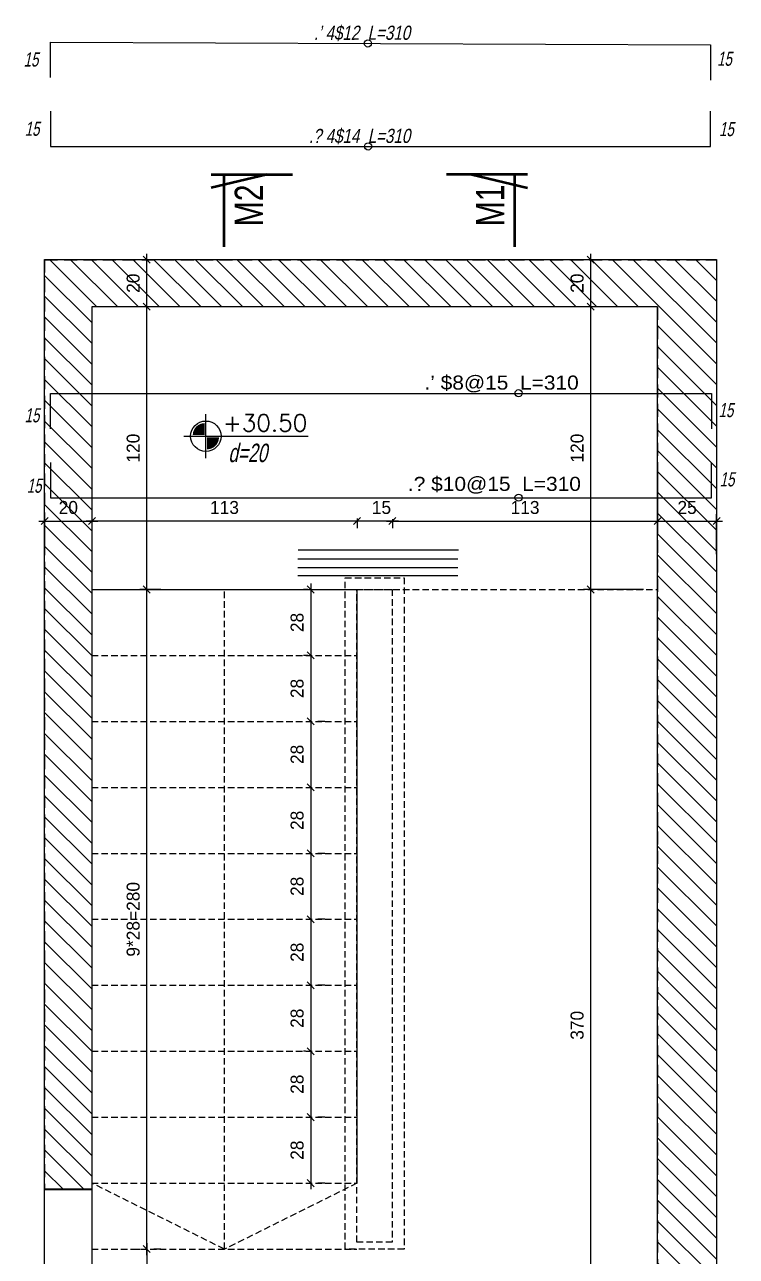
# Model space of a CAD drawing. Header units: inches. Extents: x -5298 to 11252, y 8210 to 22495.
# Drawn here: x 9120 to 9422, y 11760 to 12283 of the extents above; entities that cross this region are included whole.
import ezdxf
from ezdxf.enums import TextEntityAlignment as Align

# ---------------------------------------------------------------- set-up
doc = ezdxf.new("R2010")
doc.units = ezdxf.units.IN
doc.header["$LTSCALE"] = 11
doc.header["$MEASUREMENT"] = 0
doc.linetypes.add('DASHED2', pattern=[0.375, 0.25, -0.125])
doc.linetypes.add('HIDDEN', pattern=[0.375, 0.25, -0.125])
doc.layers.get('Defpoints').update_dxf_attribs({"color": 40})
for name, color, linetype in [('BEAM', 3, 'Continuous'), ('D7', 2, 'Continuous'), ('dim', 3, 'Continuous'), ('dim-50-v', 2, 'Continuous'), ('ENG_beton nifsak', 4, 'Continuous'), ('ENG_beton ole', 3, 'DASHED2'), ('HATCH', 8, 'Continuous'), ('iron-txt', 3, 'Continuous'), ('IRON6', 6, 'Continuous'), ('MABAT', 4, 'Continuous'), ('TEXT3', 3, 'Continuous'), ('V', 1, 'Continuous')]:
    doc.layers.add(name, color=color, linetype=linetype)
doc.layers.add('W', color=1, linetype='Continuous', lineweight=50)
doc.styles.add('AA', font='hebtxt', dxfattribs={"width": 0.8, "oblique": 8})
doc.styles.add('AD', font='oron')
doc.styles.add('HEBREW', font='hebtxt-weld.shx', dxfattribs={"width": 0.8, "oblique": 12})
doc.styles.add('HEBTXT', font='hebtxt-weld.shx')
doc.styles.add('ROMANS', font='romans')
doc.dimstyles.new('25', dxfattribs={"dimtxt": 5.5, "dimasz": 3, "dimexe": 3, "dimexo": 6, "dimgap": 3, "dimtad": 1, "dimdec": 0, "dimrnd": 0.5, "dimdsep": 46, "dimtxsty": 'HEBTXT', "dimblk1": 'OBLIQUE', "dimblk2": 'OBLIQUE', "dimsah": 1, "dimcen": 1, "dimdle": 2.5, "dimclre": 9, "dimclrt": 3, "dimadec": 0, "dimazin": 0, "dimtfac": 1, "dimtdec": 0, "dimtix": 1, "dimtmove": 2, "dimatfit": 3, "dimldrblk": 'OBLIQUE', "dimfxl": 1, "dimtolj": 1, "dimarcsym": 0})

# ---------------------------------------------------------------- blocks, each defined once
blk = doc.blocks.new('cncb')
at = {"layer": 'BEAM', "color": 2, "linetype": 'Continuous', "elevation": 1.523779389e-07}
blk.add_lwpolyline([(9882.944369325356, 11117.46356874337), (9902.996056021744, 11117.46356874337), (9902.996056021744, 11012.46533391141), (9882.944369325356, 11012.46533391141)], close=True, dxfattribs=at)
at = {"layer": 'ENG_beton nifsak', "ltscale": 5, "elevation": 1.523779389e-07}
blk.add_lwpolyline([(9902.996056021744, 11117.46356874337), (9882.944369325356, 11117.46356874337), (9882.944369325356, 11512.08030674391), (10167.94436932536, 11512.08030674391), (10167.94436932536, 10982.08019371592), (9882.944369325356, 10982.08022284699), (9882.944369325356, 11012.46533391141), (9902.996056021744, 11012.46533391141), (9902.944369325356, 11002.08030674368), (10142.94436932536, 11002.08030674368), (10142.94436932536, 11492.08030674368), (9902.944369325356, 11492.08030674368)], close=True, dxfattribs=at)
blk = doc.blocks.new('_OBLIQUE')
at = {"color": 0, "linetype": 'ByBlock'}
blk.add_line((-0.5, -0.5), (0.5, 0.5), dxfattribs=at)
blk = doc.blocks.new('*D939')
at = {"layer": 'Defpoints', "color": 0, "linetype": 'Continuous', "transparency": 16777216}
for p in [(9171.951639688701, 12043.52147663017, -2.9975092e-09), (9171.95163969159, 12043.52147663017), (9171.95163968823, 11763.52443512246, 8.884416058e-07)]:
    blk.add_point(p, dxfattribs=at)
at = {"layer": 'dim-50-v', "color": 0, "linetype": 'Continuous', "lineweight": -2, "transparency": 16777216}
blk.add_line((9171.95163969159, 11761.02443512246), (9171.95163969159, 12046.02147663017), dxfattribs=at)
at = {"layer": 'dim-50-v', "color": 9, "linetype": 'Continuous', "lineweight": -2, "transparency": 16777216}
for p, q in [((9177.951639688701, 12043.52147663017), (9174.95163969159, 12043.52147663017)), ((9177.95163968823, 11763.52443512246), (9174.95163969159, 11763.52443512246))]:
    blk.add_line(p, q, dxfattribs=at)
at = {"layer": 'dim-50-v', "color": 0, "linetype": 'Continuous', "lineweight": -2, "transparency": 16777216, "xscale": 3, "yscale": 3, "zscale": 3}
for p, rotation in [((9171.95163969159, 12043.52147663017), 90), ((9171.95163969159, 11763.52443512246), 270)]:
    blk.add_blockref('_OBLIQUE', p, dxfattribs=dict(at, rotation=rotation))
at = {"layer": 'dim-50-v', "color": 3, "linetype": 'Continuous', "transparency": 16777216, "insert": (9166.20163969159, 11903.52295587631), "char_height": 5.5, "attachment_point": 5, "rotation": 90, "style": 'HEBTXT'}
blk.add_mtext('\\A1;9*28=280', dxfattribs=at)
blk = doc.blocks.new('*D940')
at = {"layer": 'Defpoints', "color": 0, "linetype": 'Continuous', "transparency": 16777216}
for p in [(9171.951639691373, 11763.52443512269, -2.306760285e-07), (9171.951639688248, 11673.52215840696), (9184.87221432944, 11673.52215840696, -5.9950195e-09)]:
    blk.add_point(p, dxfattribs=at)
at = {"layer": 'dim-50-v', "color": 0, "linetype": 'Continuous', "lineweight": -2, "transparency": 16777216}
blk.add_line((9171.951639688248, 11766.02443512269), (9171.951639688248, 11671.02215840696), dxfattribs=at)
at = {"layer": 'dim-50-v', "color": 9, "linetype": 'Continuous', "lineweight": -2, "transparency": 16777216}
for p, q in [((9165.951639691373, 11763.52443512269), (9168.951639688248, 11763.52443512269)), ((9178.87221432944, 11673.52215840696), (9168.951639688248, 11673.52215840696))]:
    blk.add_line(p, q, dxfattribs=at)
at = {"layer": 'dim-50-v', "color": 0, "linetype": 'Continuous', "lineweight": -2, "transparency": 16777216, "xscale": 3, "yscale": 3, "zscale": 3}
for p, rotation in [((9171.951639688248, 11763.52443512269), 90), ((9171.951639688248, 11673.52215840696), 270)]:
    blk.add_blockref('_OBLIQUE', p, dxfattribs=dict(at, rotation=rotation))
at = {"layer": 'dim-50-v', "color": 3, "linetype": 'Continuous', "transparency": 16777216, "insert": (9166.201639688248, 11718.52329676482), "char_height": 5.5, "attachment_point": 5, "rotation": 90, "style": 'HEBTXT'}
blk.add_mtext('\\A1;90', dxfattribs=at)
blk = doc.blocks.new('*D941')
at = {"layer": 'Defpoints', "color": 0, "linetype": 'Continuous', "transparency": 16777216}
for p in [(9388.678947651133, 12099.23868519294, 5.202557306e-07), (9413.674119783871, 12072.55787622654), (9413.674119783871, 12052.55764534981)]:
    blk.add_point(p, dxfattribs=at)
at = {"layer": 'dim-50-v', "color": 9, "linetype": 'Continuous', "lineweight": -2, "transparency": 16777216}
for p, q in [((9388.678947651133, 12093.23868519294), (9388.678947651133, 12069.55787622654)), ((9413.674119783871, 12058.55764534981), (9413.674119783871, 12075.55787622654))]:
    blk.add_line(p, q, dxfattribs=at)
at = {"layer": 'dim-50-v', "color": 0, "linetype": 'Continuous', "lineweight": -2, "transparency": 16777216}
blk.add_line((9386.178947651133, 12072.55787622654), (9416.174119783871, 12072.55787622654), dxfattribs=at)
at = {"layer": 'dim-50-v', "color": 0, "linetype": 'Continuous', "lineweight": -2, "transparency": 16777216, "xscale": 3, "yscale": 3, "zscale": 3, "rotation": 180}
blk.add_blockref('_OBLIQUE', (9388.678947651133, 12072.55787622654), dxfattribs=at)
at = {"layer": 'dim-50-v', "color": 0, "linetype": 'Continuous', "lineweight": -2, "transparency": 16777216, "xscale": 3, "yscale": 3, "zscale": 3}
blk.add_blockref('_OBLIQUE', (9413.674119783871, 12072.55787622654), dxfattribs=at)
at = {"layer": 'dim-50-v', "color": 3, "linetype": 'Continuous', "transparency": 16777216, "insert": (9401.176533717502, 12078.30787622654), "char_height": 5.5, "attachment_point": 5, "style": 'HEBTXT'}
blk.add_mtext('\\A1;25', dxfattribs=at)
blk = doc.blocks.new('*D942')
at = {"layer": 'Defpoints', "color": 0, "linetype": 'Continuous', "transparency": 16777216}
for p in [(9388.678947651133, 12099.23868519294, 5.14260712e-07), (9276.178948054105, 12079.37520914841), (9388.678947651133, 12072.55810347414)]:
    blk.add_point(p, dxfattribs=at)
at = {"layer": 'dim-50-v', "color": 9, "linetype": 'Continuous', "lineweight": -2, "transparency": 16777216}
for p, q in [((9388.678947651133, 12093.23868519294), (9388.678947651133, 12069.55810347414)), ((9276.178948054105, 12073.37520914841), (9276.178948054105, 12069.55810347414))]:
    blk.add_line(p, q, dxfattribs=at)
at = {"layer": 'dim-50-v', "color": 0, "linetype": 'Continuous', "lineweight": -2, "transparency": 16777216}
blk.add_line((9273.678948054105, 12072.55810347414), (9391.178947651133, 12072.55810347414), dxfattribs=at)
at = {"layer": 'dim-50-v', "color": 0, "linetype": 'Continuous', "lineweight": -2, "transparency": 16777216, "xscale": 3, "yscale": 3, "zscale": 3, "rotation": 180}
blk.add_blockref('_OBLIQUE', (9276.178948054105, 12072.55810347414), dxfattribs=at)
at = {"layer": 'dim-50-v', "color": 0, "linetype": 'Continuous', "lineweight": -2, "transparency": 16777216, "xscale": 3, "yscale": 3, "zscale": 3}
blk.add_blockref('_OBLIQUE', (9388.678947651133, 12072.55810347414), dxfattribs=at)
at = {"layer": 'dim-50-v', "color": 3, "linetype": 'Continuous', "transparency": 16777216, "insert": (9332.428947852619, 12078.30810347414), "char_height": 5.5, "attachment_point": 5, "style": 'HEBTXT'}
blk.add_mtext('\\A1;113', dxfattribs=at)
blk = doc.blocks.new('*D943')
at = {"layer": 'Defpoints', "color": 0, "linetype": 'Continuous', "transparency": 16777216}
for p in [(9148.674311870695, 12099.23868519294, 3.52508289e-08), (9148.674311870695, 12072.55787622654), (9128.675037858178, 12052.55778310872)]:
    blk.add_point(p, dxfattribs=at)
at = {"layer": 'dim-50-v', "color": 9, "linetype": 'Continuous', "lineweight": -2, "transparency": 16777216}
for p, q in [((9148.674311870695, 12093.23868519294), (9148.674311870695, 12069.55787622654)), ((9128.675037858178, 12058.55778310872), (9128.675037858178, 12075.55787622654))]:
    blk.add_line(p, q, dxfattribs=at)
at = {"layer": 'dim-50-v', "color": 0, "linetype": 'Continuous', "lineweight": -2, "transparency": 16777216}
blk.add_line((9126.175037858178, 12072.55787622654), (9151.174311870695, 12072.55787622654), dxfattribs=at)
at = {"layer": 'dim-50-v', "color": 0, "linetype": 'Continuous', "lineweight": -2, "transparency": 16777216, "xscale": 3, "yscale": 3, "zscale": 3, "rotation": 180}
blk.add_blockref('_OBLIQUE', (9128.675037858178, 12072.55787622654), dxfattribs=at)
at = {"layer": 'dim-50-v', "color": 0, "linetype": 'Continuous', "lineweight": -2, "transparency": 16777216, "xscale": 3, "yscale": 3, "zscale": 3}
blk.add_blockref('_OBLIQUE', (9148.674311870695, 12072.55787622654), dxfattribs=at)
at = {"layer": 'dim-50-v', "color": 3, "linetype": 'Continuous', "transparency": 16777216, "insert": (9138.674674864436, 12078.30787622654), "char_height": 5.5, "attachment_point": 5, "style": 'HEBTXT'}
blk.add_mtext('\\A1;20', dxfattribs=at)
blk = doc.blocks.new('*D944')
at = {"layer": 'Defpoints', "color": 0, "linetype": 'Continuous', "transparency": 16777216}
for p in [(9261.178947454973, 12079.69350319721), (9276.178948054105, 12079.37520914841), (9261.178947454973, 12072.55810347414)]:
    blk.add_point(p, dxfattribs=at)
at = {"layer": 'dim-50-v', "color": 0, "linetype": 'Continuous', "lineweight": -2, "transparency": 16777216}
blk.add_line((9278.678948054105, 12072.55810347414), (9258.678947454973, 12072.55810347414), dxfattribs=at)
at = {"layer": 'dim-50-v', "color": 9, "linetype": 'Continuous', "lineweight": -2, "transparency": 16777216}
for p, q in [((9261.178947454973, 12073.69350319721), (9261.178947454973, 12069.55810347414)), ((9276.178948054105, 12073.37520914841), (9276.178948054105, 12069.55810347414))]:
    blk.add_line(p, q, dxfattribs=at)
at = {"layer": 'dim-50-v', "color": 0, "linetype": 'Continuous', "lineweight": -2, "transparency": 16777216, "xscale": 3, "yscale": 3, "zscale": 3, "rotation": 180}
blk.add_blockref('_OBLIQUE', (9261.178947454973, 12072.55810347414), dxfattribs=at)
at = {"layer": 'dim-50-v', "color": 0, "linetype": 'Continuous', "lineweight": -2, "transparency": 16777216, "xscale": 3, "yscale": 3, "zscale": 3}
blk.add_blockref('_OBLIQUE', (9276.178948054105, 12072.55810347414), dxfattribs=at)
at = {"layer": 'dim-50-v', "color": 3, "linetype": 'Continuous', "transparency": 16777216, "insert": (9271.50753129441, 12078.30810347414), "char_height": 5.5, "attachment_point": 5, "style": 'HEBTXT'}
blk.add_mtext('\\A1;15', dxfattribs=at)
blk = doc.blocks.new('*D945')
at = {"layer": 'Defpoints', "color": 0, "linetype": 'Continuous', "transparency": 16777216}
for p in [(9148.674311870695, 12099.23868519294, 2.92558103e-08), (9261.178947454973, 12079.69350319721), (9148.674311870695, 12072.55810347414)]:
    blk.add_point(p, dxfattribs=at)
at = {"layer": 'dim-50-v', "color": 9, "linetype": 'Continuous', "lineweight": -2, "transparency": 16777216}
for p, q in [((9148.674311870695, 12093.23868519294), (9148.674311870695, 12069.55810347414)), ((9261.178947454973, 12073.69350319721), (9261.178947454973, 12069.55810347414))]:
    blk.add_line(p, q, dxfattribs=at)
at = {"layer": 'dim-50-v', "color": 0, "linetype": 'Continuous', "lineweight": -2, "transparency": 16777216}
blk.add_line((9263.678947454973, 12072.55810347414), (9146.174311870695, 12072.55810347414), dxfattribs=at)
at = {"layer": 'dim-50-v', "color": 0, "linetype": 'Continuous', "lineweight": -2, "transparency": 16777216, "xscale": 3, "yscale": 3, "zscale": 3, "rotation": 180}
blk.add_blockref('_OBLIQUE', (9148.674311870695, 12072.55810347414), dxfattribs=at)
at = {"layer": 'dim-50-v', "color": 0, "linetype": 'Continuous', "lineweight": -2, "transparency": 16777216, "xscale": 3, "yscale": 3, "zscale": 3}
blk.add_blockref('_OBLIQUE', (9261.178947454973, 12072.55810347414), dxfattribs=at)
at = {"layer": 'dim-50-v', "color": 3, "linetype": 'Continuous', "transparency": 16777216, "insert": (9204.926629662834, 12078.30810347414), "char_height": 5.5, "attachment_point": 5, "style": 'HEBTXT'}
blk.add_mtext('\\A1;113', dxfattribs=at)
blk = doc.blocks.new('*D946')
at = {"layer": 'Defpoints', "color": 0, "linetype": 'Continuous', "transparency": 16777216}
for p in [(9360.286032039143, 12163.52430870925), (9387.11559013576, 12163.52430870925, -4.670521077e-07), (9388.62267900976, 12043.52246546157, 1.1251126536e-06)]:
    blk.add_point(p, dxfattribs=at)
at = {"layer": 'dim-50-v', "color": 9, "linetype": 'Continuous', "lineweight": -2, "transparency": 16777216}
for p, q in [((9381.11559013576, 12163.52430870925), (9357.286032039143, 12163.52430870925)), ((9382.62267900976, 12043.52246546157), (9357.286032039143, 12043.52246546157))]:
    blk.add_line(p, q, dxfattribs=at)
at = {"layer": 'dim-50-v', "color": 0, "linetype": 'Continuous', "lineweight": -2, "transparency": 16777216}
blk.add_line((9360.286032039143, 12041.02246546157), (9360.286032039143, 12166.02430870925), dxfattribs=at)
at = {"layer": 'dim-50-v', "color": 0, "linetype": 'Continuous', "lineweight": -2, "transparency": 16777216, "xscale": 3, "yscale": 3, "zscale": 3}
for p, rotation in [((9360.286032039143, 12163.52430870925), 90), ((9360.286032039143, 12043.52246546157), 270)]:
    blk.add_blockref('_OBLIQUE', p, dxfattribs=dict(at, rotation=rotation))
at = {"layer": 'dim-50-v', "color": 3, "linetype": 'Continuous', "transparency": 16777216, "insert": (9354.536032039143, 12103.52338708541), "char_height": 5.5, "attachment_point": 5, "rotation": 90, "style": 'HEBTXT'}
blk.add_mtext('\\A1;120', dxfattribs=at)
blk = doc.blocks.new('*D947')
at = {"layer": 'Defpoints', "color": 0, "linetype": 'Continuous', "transparency": 16777216}
for p in [(9171.951639688914, 12163.52216073119), (9198.781197785294, 12163.52216073119, -4.670521077e-07), (9182.772409134526, 12043.52147662994, 1.1251126538e-06)]:
    blk.add_point(p, dxfattribs=at)
at = {"layer": 'dim-50-v', "color": 9, "linetype": 'Continuous', "lineweight": -2, "transparency": 16777216}
for p, q in [((9192.781197785294, 12163.52216073119), (9168.951639688914, 12163.52216073119)), ((9176.772409134526, 12043.52147662994), (9168.951639688914, 12043.52147662994))]:
    blk.add_line(p, q, dxfattribs=at)
at = {"layer": 'dim-50-v', "color": 0, "linetype": 'Continuous', "lineweight": -2, "transparency": 16777216}
blk.add_line((9171.951639688914, 12041.02147662994), (9171.951639688914, 12166.02216073119), dxfattribs=at)
at = {"layer": 'dim-50-v', "color": 0, "linetype": 'Continuous', "lineweight": -2, "transparency": 16777216, "xscale": 3, "yscale": 3, "zscale": 3}
for p, rotation in [((9171.951639688914, 12163.52216073119), 90), ((9171.951639688914, 12043.52147662994), 270)]:
    blk.add_blockref('_OBLIQUE', p, dxfattribs=dict(at, rotation=rotation))
at = {"layer": 'dim-50-v', "color": 3, "linetype": 'Continuous', "transparency": 16777216, "insert": (9166.201639688914, 12103.52181868056), "char_height": 5.5, "attachment_point": 5, "rotation": 90, "style": 'HEBTXT'}
blk.add_mtext('\\A1;120', dxfattribs=at)
blk = doc.blocks.new('*D934')
at = {"layer": 'Defpoints', "color": 0, "linetype": 'Continuous', "transparency": 16777216}
for p in [(9171.951639688921, 12183.52216073137), (9192.388331447688, 12183.52216073137, -2.9975097e-09), (9198.781197785294, 12163.52216073119, -2.33378569e-07)]:
    blk.add_point(p, dxfattribs=at)
at = {"layer": 'dim-50-v', "color": 9, "linetype": 'Continuous', "lineweight": -2, "transparency": 16777216}
for p, q in [((9186.388331447688, 12183.52216073137), (9168.951639688921, 12183.52216073137)), ((9192.781197785294, 12163.52216073119), (9168.951639688921, 12163.52216073119))]:
    blk.add_line(p, q, dxfattribs=at)
at = {"layer": 'dim-50-v', "color": 0, "linetype": 'Continuous', "lineweight": -2, "transparency": 16777216}
blk.add_line((9171.951639688921, 12161.02216073119), (9171.951639688921, 12186.02216073137), dxfattribs=at)
at = {"layer": 'dim-50-v', "color": 0, "linetype": 'Continuous', "lineweight": -2, "transparency": 16777216, "xscale": 3, "yscale": 3, "zscale": 3}
for p, rotation in [((9171.951639688921, 12183.52216073137), 90), ((9171.951639688921, 12163.52216073119), 270)]:
    blk.add_blockref('_OBLIQUE', p, dxfattribs=dict(at, rotation=rotation))
at = {"layer": 'dim-50-v', "color": 3, "linetype": 'Continuous', "transparency": 16777216, "insert": (9166.201639688921, 12173.52216073128), "char_height": 5.5, "attachment_point": 5, "rotation": 90, "style": 'HEBTXT'}
blk.add_mtext('\\A1;20', dxfattribs=at)
blk = doc.blocks.new('*D948')
at = {"layer": 'Defpoints', "color": 0, "linetype": 'Continuous', "transparency": 16777216}
for p in [(9246.237334296895, 12043.52375993268, 1.1251126543e-06), (9241.494516593511, 12015.52375992591), (9246.2370797999, 12015.52375992591, 1.1251126545e-06)]:
    blk.add_point(p, dxfattribs=at)
at = {"layer": 'dim-50-v', "color": 9, "linetype": 'Continuous', "lineweight": -2, "transparency": 16777216}
for p, q in [((9240.237334296895, 12043.52375993268), (9238.494516593511, 12043.52375993268)), ((9240.2370797999, 12015.52375992591), (9238.494516593511, 12015.52375992591))]:
    blk.add_line(p, q, dxfattribs=at)
at = {"layer": 'dim-50-v', "color": 0, "linetype": 'Continuous', "lineweight": -2, "transparency": 16777216}
blk.add_line((9241.494516593511, 12046.02375993268), (9241.494516593511, 12013.02375992591), dxfattribs=at)
at = {"layer": 'dim-50-v', "color": 0, "linetype": 'Continuous', "lineweight": -2, "transparency": 16777216, "xscale": 3, "yscale": 3, "zscale": 3}
for p, rotation in [((9241.494516593511, 12043.52375993268), 90), ((9241.494516593511, 12015.52375992591), 270)]:
    blk.add_blockref('_OBLIQUE', p, dxfattribs=dict(at, rotation=rotation))
at = {"layer": 'dim-50-v', "color": 3, "linetype": 'Continuous', "transparency": 16777216, "insert": (9235.744516593511, 12029.52375992929), "char_height": 5.5, "attachment_point": 5, "rotation": 90, "style": 'HEBTXT'}
blk.add_mtext('\\A1;28', dxfattribs=at)
blk = doc.blocks.new('*D949')
at = {"layer": 'Defpoints', "color": 0, "linetype": 'Continuous', "transparency": 16777216}
for p in [(9246.2370797999, 12015.52375992591, 1.1251126545e-06), (9241.494405574133, 11987.52380308987, 1.1251126544e-06), (9241.494516593517, 11987.52380308987)]:
    blk.add_point(p, dxfattribs=at)
at = {"layer": 'dim-50-v', "color": 9, "linetype": 'Continuous', "lineweight": -2, "transparency": 16777216}
for p, q in [((9240.2370797999, 12015.52375992591), (9238.494516593517, 12015.52375992591)), ((9247.494405574133, 11987.52380308987), (9244.494516593517, 11987.52380308987))]:
    blk.add_line(p, q, dxfattribs=at)
at = {"layer": 'dim-50-v', "color": 0, "linetype": 'Continuous', "lineweight": -2, "transparency": 16777216}
blk.add_line((9241.494516593517, 12018.02375992591), (9241.494516593517, 11985.02380308987), dxfattribs=at)
at = {"layer": 'dim-50-v', "color": 0, "linetype": 'Continuous', "lineweight": -2, "transparency": 16777216, "xscale": 3, "yscale": 3, "zscale": 3}
for p, rotation in [((9241.494516593517, 12015.52375992591), 90), ((9241.494516593517, 11987.52380308987), 270)]:
    blk.add_blockref('_OBLIQUE', p, dxfattribs=dict(at, rotation=rotation))
at = {"layer": 'dim-50-v', "color": 3, "linetype": 'Continuous', "transparency": 16777216, "insert": (9235.744516593517, 12001.52378150788), "char_height": 5.5, "attachment_point": 5, "rotation": 90, "style": 'HEBTXT'}
blk.add_mtext('\\A1;28', dxfattribs=at)
blk = doc.blocks.new('*D950')
at = {"layer": 'Defpoints', "color": 0, "linetype": 'Continuous', "transparency": 16777216}
for p in [(9241.494405574133, 11987.52380308986, 1.1251126544e-06), (9237.648389608297, 11959.52383795347, 1.125112654e-06), (9241.494516593606, 11959.52383795347)]:
    blk.add_point(p, dxfattribs=at)
at = {"layer": 'dim-50-v', "color": 0, "linetype": 'Continuous', "lineweight": -2, "transparency": 16777216}
blk.add_line((9241.494516593606, 11990.02380308986), (9241.494516593606, 11957.02383795347), dxfattribs=at)
at = {"layer": 'dim-50-v', "color": 9, "linetype": 'Continuous', "lineweight": -2, "transparency": 16777216}
for p, q in [((9247.494405574133, 11987.52380308986), (9244.494516593606, 11987.52380308986)), ((9243.648389608297, 11959.52383795347), (9244.494516593606, 11959.52383795347))]:
    blk.add_line(p, q, dxfattribs=at)
at = {"layer": 'dim-50-v', "color": 0, "linetype": 'Continuous', "lineweight": -2, "transparency": 16777216, "xscale": 3, "yscale": 3, "zscale": 3}
for p, rotation in [((9241.494516593606, 11987.52380308986), 90), ((9241.494516593606, 11959.52383795347), 270)]:
    blk.add_blockref('_OBLIQUE', p, dxfattribs=dict(at, rotation=rotation))
at = {"layer": 'dim-50-v', "color": 3, "linetype": 'Continuous', "transparency": 16777216, "insert": (9235.744516593606, 11973.52382052166), "char_height": 5.5, "attachment_point": 5, "rotation": 90, "style": 'HEBTXT'}
blk.add_mtext('\\A1;28', dxfattribs=at)
blk = doc.blocks.new('*D951')
at = {"layer": 'Defpoints', "color": 0, "linetype": 'Continuous', "transparency": 16777216}
for p in [(9237.648389608297, 11959.52383795347, 1.125112654e-06), (9241.493896661119, 11931.52380305806, 1.1251126541e-06), (9241.494516593533, 11931.52380305806)]:
    blk.add_point(p, dxfattribs=at)
at = {"layer": 'dim-50-v', "color": 0, "linetype": 'Continuous', "lineweight": -2, "transparency": 16777216}
blk.add_line((9241.494516593533, 11962.02383795347), (9241.494516593533, 11929.02380305806), dxfattribs=at)
at = {"layer": 'dim-50-v', "color": 9, "linetype": 'Continuous', "lineweight": -2, "transparency": 16777216}
for p, q in [((9243.648389608297, 11959.52383795347), (9244.494516593533, 11959.52383795347)), ((9247.493896661119, 11931.52380305806), (9244.494516593533, 11931.52380305806))]:
    blk.add_line(p, q, dxfattribs=at)
at = {"layer": 'dim-50-v', "color": 0, "linetype": 'Continuous', "lineweight": -2, "transparency": 16777216, "xscale": 3, "yscale": 3, "zscale": 3}
for p, rotation in [((9241.494516593533, 11959.52383795347), 90), ((9241.494516593533, 11931.52380305806), 270)]:
    blk.add_blockref('_OBLIQUE', p, dxfattribs=dict(at, rotation=rotation))
at = {"layer": 'dim-50-v', "color": 3, "linetype": 'Continuous', "transparency": 16777216, "insert": (9235.744516593533, 11945.52382050576), "char_height": 5.5, "attachment_point": 5, "rotation": 90, "style": 'HEBTXT'}
blk.add_mtext('\\A1;28', dxfattribs=at)
blk = doc.blocks.new('*D952')
at = {"layer": 'Defpoints', "color": 0, "linetype": 'Continuous', "transparency": 16777216}
for p in [(9241.493896661119, 11931.52380305806, 1.1251126541e-06), (9241.494516593451, 11903.52380306831), (9241.49451659362, 11903.52380306831)]:
    blk.add_point(p, dxfattribs=at)
at = {"layer": 'dim-50-v', "color": 0, "linetype": 'Continuous', "lineweight": -2, "transparency": 16777216}
blk.add_line((9241.49451659362, 11934.02380305806), (9241.49451659362, 11901.02380306831), dxfattribs=at)
at = {"layer": 'dim-50-v', "color": 9, "linetype": 'Continuous', "lineweight": -2, "transparency": 16777216}
for p, q in [((9247.493896661119, 11931.52380305806), (9244.49451659362, 11931.52380305806)), ((9247.494516593451, 11903.52380306831), (9244.49451659362, 11903.52380306831))]:
    blk.add_line(p, q, dxfattribs=at)
at = {"layer": 'dim-50-v', "color": 0, "linetype": 'Continuous', "lineweight": -2, "transparency": 16777216, "xscale": 3, "yscale": 3, "zscale": 3}
for p, rotation in [((9241.49451659362, 11931.52380305806), 90), ((9241.49451659362, 11903.52380306831), 270)]:
    blk.add_blockref('_OBLIQUE', p, dxfattribs=dict(at, rotation=rotation))
at = {"layer": 'dim-50-v', "color": 3, "linetype": 'Continuous', "transparency": 16777216, "insert": (9235.74451659362, 11917.52380306318), "char_height": 5.5, "attachment_point": 5, "rotation": 90, "style": 'HEBTXT'}
blk.add_mtext('\\A1;28', dxfattribs=at)
blk = doc.blocks.new('*D953')
at = {"layer": 'Defpoints', "color": 0, "linetype": 'Continuous', "transparency": 16777216}
for p in [(9241.494516593451, 11903.52380306831), (9241.49338755661, 11875.52380304196, 1.1251126545e-06), (9241.494516593548, 11875.52380304196)]:
    blk.add_point(p, dxfattribs=at)
at = {"layer": 'dim-50-v', "color": 0, "linetype": 'Continuous', "lineweight": -2, "transparency": 16777216}
blk.add_line((9241.494516593548, 11906.02380306831), (9241.494516593548, 11873.02380304196), dxfattribs=at)
at = {"layer": 'dim-50-v', "color": 9, "linetype": 'Continuous', "lineweight": -2, "transparency": 16777216}
for p, q in [((9247.494516593451, 11903.52380306831), (9244.494516593548, 11903.52380306831)), ((9247.49338755661, 11875.52380304196), (9244.494516593548, 11875.52380304196))]:
    blk.add_line(p, q, dxfattribs=at)
at = {"layer": 'dim-50-v', "color": 0, "linetype": 'Continuous', "lineweight": -2, "transparency": 16777216, "xscale": 3, "yscale": 3, "zscale": 3}
for p, rotation in [((9241.494516593548, 11903.52380306831), 90), ((9241.494516593548, 11875.52380304196), 270)]:
    blk.add_blockref('_OBLIQUE', p, dxfattribs=dict(at, rotation=rotation))
at = {"layer": 'dim-50-v', "color": 3, "linetype": 'Continuous', "transparency": 16777216, "insert": (9235.744516593548, 11889.52380305513), "char_height": 5.5, "attachment_point": 5, "rotation": 90, "style": 'HEBTXT'}
blk.add_mtext('\\A1;28', dxfattribs=at)
blk = doc.blocks.new('*D954')
at = {"layer": 'Defpoints', "color": 0, "linetype": 'Continuous', "transparency": 16777216}
for p in [(9241.49338755661, 11875.52380304196, 1.1251126545e-06), (9241.494516593628, 11847.52376813154), (9245.340643578606, 11847.52376813154, 1.1251126541e-06)]:
    blk.add_point(p, dxfattribs=at)
at = {"layer": 'dim-50-v', "color": 0, "linetype": 'Continuous', "lineweight": -2, "transparency": 16777216}
blk.add_line((9241.494516593628, 11878.02380304196), (9241.494516593628, 11845.02376813154), dxfattribs=at)
at = {"layer": 'dim-50-v', "color": 9, "linetype": 'Continuous', "lineweight": -2, "transparency": 16777216}
for p, q in [((9247.49338755661, 11875.52380304196), (9244.494516593628, 11875.52380304196)), ((9239.340643578606, 11847.52376813154), (9238.494516593628, 11847.52376813154))]:
    blk.add_line(p, q, dxfattribs=at)
at = {"layer": 'dim-50-v', "color": 0, "linetype": 'Continuous', "lineweight": -2, "transparency": 16777216, "xscale": 3, "yscale": 3, "zscale": 3}
for p, rotation in [((9241.494516593628, 11875.52380304196), 90), ((9241.494516593628, 11847.52376813154), 270)]:
    blk.add_blockref('_OBLIQUE', p, dxfattribs=dict(at, rotation=rotation))
at = {"layer": 'dim-50-v', "color": 3, "linetype": 'Continuous', "transparency": 16777216, "insert": (9235.744516593628, 11861.52378558674), "char_height": 5.5, "attachment_point": 5, "rotation": 90, "style": 'HEBTXT'}
blk.add_mtext('\\A1;28', dxfattribs=at)
blk = doc.blocks.new('*D955')
at = {"layer": 'Defpoints', "color": 0, "linetype": 'Continuous', "transparency": 16777216}
for p in [(9245.340643578606, 11847.52376813154, 1.1251126541e-06), (9241.49287858729, 11819.52380306041, 1.1251126543e-06), (9241.494516593562, 11819.52380306041)]:
    blk.add_point(p, dxfattribs=at)
at = {"layer": 'dim-50-v', "color": 0, "linetype": 'Continuous', "lineweight": -2, "transparency": 16777216}
blk.add_line((9241.494516593562, 11850.02376813154), (9241.494516593562, 11817.02380306041), dxfattribs=at)
at = {"layer": 'dim-50-v', "color": 9, "linetype": 'Continuous', "lineweight": -2, "transparency": 16777216}
for p, q in [((9239.340643578606, 11847.52376813154), (9238.494516593562, 11847.52376813154)), ((9247.49287858729, 11819.52380306041), (9244.494516593562, 11819.52380306041))]:
    blk.add_line(p, q, dxfattribs=at)
at = {"layer": 'dim-50-v', "color": 0, "linetype": 'Continuous', "lineweight": -2, "transparency": 16777216, "xscale": 3, "yscale": 3, "zscale": 3}
for p, rotation in [((9241.494516593562, 11847.52376813154), 90), ((9241.494516593562, 11819.52380306041), 270)]:
    blk.add_blockref('_OBLIQUE', p, dxfattribs=dict(at, rotation=rotation))
at = {"layer": 'dim-50-v', "color": 3, "linetype": 'Continuous', "transparency": 16777216, "insert": (9235.744516593562, 11833.52378559597), "char_height": 5.5, "attachment_point": 5, "rotation": 90, "style": 'HEBTXT'}
blk.add_mtext('\\A1;28', dxfattribs=at)
blk = doc.blocks.new('*D956')
at = {"layer": 'Defpoints', "color": 0, "linetype": 'Continuous', "transparency": 16777216}
for p in [(9241.49287858729, 11819.52380306041, 1.1251126543e-06), (9241.492624117876, 11791.52380305036, 1.1251126544e-06), (9241.494516593571, 11791.52380305036)]:
    blk.add_point(p, dxfattribs=at)
at = {"layer": 'dim-50-v', "color": 0, "linetype": 'Continuous', "lineweight": -2, "transparency": 16777216}
blk.add_line((9241.494516593571, 11822.02380306041), (9241.494516593571, 11789.02380305036), dxfattribs=at)
at = {"layer": 'dim-50-v', "color": 9, "linetype": 'Continuous', "lineweight": -2, "transparency": 16777216}
for p, q in [((9247.49287858729, 11819.52380306041), (9244.494516593571, 11819.52380306041)), ((9247.492624117876, 11791.52380305036), (9244.494516593571, 11791.52380305036))]:
    blk.add_line(p, q, dxfattribs=at)
at = {"layer": 'dim-50-v', "color": 0, "linetype": 'Continuous', "lineweight": -2, "transparency": 16777216, "xscale": 3, "yscale": 3, "zscale": 3}
for p, rotation in [((9241.494516593571, 11819.52380306041), 90), ((9241.494516593571, 11791.52380305036), 270)]:
    blk.add_blockref('_OBLIQUE', p, dxfattribs=dict(at, rotation=rotation))
at = {"layer": 'dim-50-v', "color": 3, "linetype": 'Continuous', "transparency": 16777216, "insert": (9235.744516593571, 11805.52380305538), "char_height": 5.5, "attachment_point": 5, "rotation": 90, "style": 'HEBTXT'}
blk.add_mtext('\\A1;28', dxfattribs=at)
blk = doc.blocks.new('*D933')
at = {"layer": 'Defpoints', "color": 0, "linetype": 'Continuous', "transparency": 16777216}
for p in [(9360.28603203915, 12183.52216073124), (9362.754732478108, 12183.52216073124, 1.493804292e-07), (9387.11559013576, 12163.52430870925, -3.146741684e-07)]:
    blk.add_point(p, dxfattribs=at)
at = {"layer": 'dim-50-v', "color": 9, "linetype": 'Continuous', "lineweight": -2, "transparency": 16777216}
for p, q in [((9356.754732478108, 12183.52216073124), (9357.28603203915, 12183.52216073124)), ((9381.11559013576, 12163.52430870925), (9357.28603203915, 12163.52430870925))]:
    blk.add_line(p, q, dxfattribs=at)
at = {"layer": 'dim-50-v', "color": 0, "linetype": 'Continuous', "lineweight": -2, "transparency": 16777216}
blk.add_line((9360.28603203915, 12161.02430870925), (9360.28603203915, 12186.02216073124), dxfattribs=at)
at = {"layer": 'dim-50-v', "color": 0, "linetype": 'Continuous', "lineweight": -2, "transparency": 16777216, "xscale": 3, "yscale": 3, "zscale": 3}
for p, rotation in [((9360.28603203915, 12183.52216073124), 90), ((9360.28603203915, 12163.52430870925), 270)]:
    blk.add_blockref('_OBLIQUE', p, dxfattribs=dict(at, rotation=rotation))
at = {"layer": 'dim-50-v', "color": 3, "linetype": 'Continuous', "transparency": 16777216, "insert": (9354.53603203915, 12173.52323472024), "char_height": 5.5, "attachment_point": 5, "rotation": 90, "style": 'HEBTXT'}
blk.add_mtext('\\A1;20', dxfattribs=at)
blk = doc.blocks.new('PL')
at = {"linetype": 'ByBlock'}
for p, q in [((0, -0.2583412103028024), (3.638e-12, 0.2583411939676523)), ((-0.2583411878949846, 2.84e-14), (1.204363830480361, 2.84e-14))]:
    blk.add_line(p, q, dxfattribs=at)
at = {"color": 4, "const_width": 0.1404}
for points in [[(-0.0140487636211043, 0.0839837462550701, 0.414213562373095), (-0.0839837462558359, 0.0140487636233399, 1.000000000020288)], [(0.0140487636225595, -0.0839837462551156, 0.414213562373095), (0.083983746257291, -0.0140487636233854, 1.000000000020288)]]:
    blk.add_lwpolyline(points, format="xyb", dxfattribs=at)
at = {"linetype": 'ByBlock'}
blk.add_circle((1.819e-12, 2.84e-14), 0.1793204795024937, dxfattribs=at)
at = {"style": 'ROMANS'}
blk.add_attdef('LEVEL', text='', height=0.2, dxfattribs=at).set_placement((0.6976126219688012, 0.1566757278737896), align=Align.MIDDLE)
blk = doc.blocks.new('*D957')
at = {"layer": 'Defpoints', "color": 0, "linetype": 'Continuous', "transparency": 16777216}
for p in [(9360.28603203895, 12043.52246546157), (9369.954355524445, 12043.52246546157), (9373.20660668037, 11673.52430638502, -2.9975093e-09)]:
    blk.add_point(p, dxfattribs=at)
at = {"layer": 'dim-50-v', "color": 9, "linetype": 'Continuous', "lineweight": -2, "transparency": 16777216}
for p, q in [((9363.954355524445, 12043.52246546157), (9357.28603203895, 12043.52246546157)), ((9367.20660668037, 11673.52430638502), (9357.28603203895, 11673.52430638502))]:
    blk.add_line(p, q, dxfattribs=at)
at = {"layer": 'dim-50-v', "color": 0, "linetype": 'Continuous', "lineweight": -2, "transparency": 16777216}
blk.add_line((9360.28603203895, 11671.02430638502), (9360.28603203895, 12046.02246546157), dxfattribs=at)
at = {"layer": 'dim-50-v', "color": 0, "linetype": 'Continuous', "lineweight": -2, "transparency": 16777216, "xscale": 3, "yscale": 3, "zscale": 3}
for p, rotation in [((9360.28603203895, 12043.52246546157), 90), ((9360.28603203895, 11673.52430638502), 270)]:
    blk.add_blockref('_OBLIQUE', p, dxfattribs=dict(at, rotation=rotation))
at = {"layer": 'dim-50-v', "color": 3, "linetype": 'Continuous', "transparency": 16777216, "insert": (9354.53603203895, 11858.52338592329), "char_height": 5.5, "attachment_point": 5, "rotation": 90, "style": 'HEBTXT'}
blk.add_mtext('\\A1;370', dxfattribs=at)

msp = doc.modelspace()

# ---------------------------------------------------------------- hatches: boundary and pattern name
at = {"layer": 'HATCH', "linetype": 'Continuous', "transparency": 33554687}
h = msp.add_hatch(dxfattribs=at)
h.set_pattern_fill('ANSI31', color=256, scale=50, angle=270)
h.set_pattern_definition([(315, (1572.781967578907, 720.3722579602218), (4.419417382415923, 4.419417382415921), [])])
h.paths.add_polyline_path([(9388.622625231466, 12163.52216073119), (9388.622625231466, 12015.52300358352), (9388.623706183706, 12015.52246550952), (9388.622625231466, 12015.52246551935), (9388.622625231466, 11673.52216073119), (9148.622625231466, 11673.52216073119), (9148.622625231466, 11683.52216073119), (9128.622625231437, 11683.52216073119), (9128.622625231466, 11653.52207683451), (9413.622625231466, 11653.52204770344), (9413.622625231466, 12183.52216073119), (9128.622625231466, 12183.52216073142), (9128.622625231466, 12063.52216073119), (9128.622625231466, 11788.82216073124), (9148.622625231466, 11788.82216073124), (9148.622625231466, 11931.52352909158), (9148.620379262195, 11931.52464708517), (9148.622625231466, 11931.52464706476), (9148.622625231466, 12063.52216073119), (9148.622625231466, 12163.52216073119)])
h.paths.add_polyline_path([(9395.346738832508, 11695.14727811416), (9407.00150073727, 11695.14727811416), (9407.00150073727, 11703.39727811416), (9395.346738832508, 11703.39727811416)], flags=24)
h.paths.add_polyline_path([(9395.34915276512, 12074.18287622654), (9407.003914669882, 12074.18287622654), (9407.003914669882, 12082.43287622654), (9395.34915276512, 12082.43287622654)], flags=24)
h.paths.add_polyline_path([(9132.847293912055, 12074.18287622654), (9144.502055816816, 12074.18287622654), (9144.502055816816, 12082.43287622654), (9132.847293912055, 12082.43287622654)], flags=24)
h.paths.add_polyline_path([(9170.32663968886, 12167.6947797789), (9170.32663968886, 12179.34954168366), (9162.07663968886, 12179.34954168366), (9162.07663968886, 12167.6947797789)], flags=24)
h.paths.add_polyline_path([(9170.32663968819, 11657.69473428494), (9170.32663968819, 11669.3494961897), (9162.07663968819, 11669.3494961897), (9162.07663968819, 11657.69473428494)], flags=24)

# ---------------------------------------------------------------- linework, layer by layer
at = {"layer": 'BEAM', "color": 2, "linetype": 'Continuous', "elevation": 0.0002549262377169}
msp.add_lwpolyline([(9128.622625231583, 11788.82216073124), (9148.622625231583, 11788.82216073124), (9148.622625231583, 11683.52216073119), (9128.622625231583, 11683.52216073119)], close=True, dxfattribs=at)
at = {"layer": 'dim'}
for points, elevation in [([(9265.740812398697, 12060.21397478888, 0, 2.5, 0), (9265.740572898892, 12067.72704386411, 0, 0, 0), (9265.738608531858, 12275.29339343657, 0, 0, 0)], 0.0002546274768578), ([(9329.605387517951, 12163.52216073119, 0, 2.5, 0), (9329.602400560298, 12149.18330257567, 0, 0, 0), (9329.599369703012, 12043.63417420308, 0, 0, 0)], 0.0002547798547966), ([(9329.599369703012, 12043.63417420308, 0, 2.5, 0), (9329.599854843276, 12051.33898741477, 0, 0, 0), (9329.599475274654, 12136.45000919705, 0, 0, 0)], 0.0002547798547966), ([(9202.0872732939, 11673.52270636353, 0, 2.5, 0), (9202.086827782416, 11686.12386187141, 0, 0, 0), (9202.08641924875, 11779.03552987142, 0, 0, 0)], 0.0002546274768578), ([(9202.086266831562, 11763.52416122744, 0, 2.5, 0), (9202.086164766337, 11751.03672649238, 0, 0, 0), (9202.086164766337, 11692.69029199448, 0, 0, 0)], 0.0002559049674509)]:
    msp.add_lwpolyline(points, format="xyseb", dxfattribs=dict(at, elevation=elevation))
for centre in [(9265.748238460661, 12275.29335447281, 0.0002546274768578), (9265.859830484826, 12231.56333891954, 0.0002546274768578), (9329.678788132684, 12126.84561671206, 0.0002547798547967), (9329.653763008168, 12082.4975106613, 0.0002547798547967)]:
    msp.add_circle(centre, 1.5, dxfattribs=at)
at = {"layer": 'ENG_beton ole', "ltscale": 2}
for p, q in [((9128.622625231466, 12183.52216073142, 0.000254776857287), (9413.622625231466, 12183.52216073119, 0.000254776857287)), ((9128.622625231466, 12183.52216073142, 0.000254776857287), (9128.622625231466, 12063.52216073119, 0.0002552821336761)), ((9413.622625231466, 12183.52216073119, 0.000254776857287), (9413.622625231466, 11653.52204770344, 0.000254776857287)), ((9388.622625231466, 12163.52216073119, 0.0002554116917246), (9148.622625231466, 12163.52216073119, 0.0002554116917246)), ((9148.622625231466, 12163.52216073119, 0.0002554116917246), (9148.622625231466, 11788.82216073124, 0.0002549262377169)), ((9388.622625231466, 12163.52216073119, 0.0002554116917246), (9388.622625231466, 11673.52216073119, 0.000254776857287)), ((9128.622625231466, 12063.52216073119, 0.0002552821336761), (9128.622625231466, 11788.82216073124, 0.0002549262377169))]:
    msp.add_line(p, q, dxfattribs=at)
at = {"layer": 'ENG_beton ole', "linetype": 'Continuous'}
msp.add_line((9128.622625231466, 11788.82216073124, 0.0002558924960379), (9148.622625231583, 11788.82216073124, 0.0002549262377169), dxfattribs=at)
at = {"layer": 'IRON6'}
for p, q in [((9304.12975896195, 12060.21397478888, 0.0002548919036016), (9236.203530193525, 12060.21397478888, 0.0002548919036016)), ((9303.851751024355, 12056.39701528068, 0.0002548919207226), (9236.04182843979, 12056.39701528068, 0.0002548919207226)), ((9303.851751024355, 12052.76203097022, 0.0002548919207226), (9236.04182843979, 12052.76203097022, 0.0002548919207226)), ((9303.851751024355, 12049.30854610543, 0.0002548919207226), (9236.04182843979, 12049.30854610543, 0.0002548919207226))]:
    msp.add_line(p, q, dxfattribs=at)
for points, elevation in [([(9131.118562850883, 12260.83808110349), (9131.118562850883, 12275.83808110349), (9411.122904596668, 12274.70515241623), (9411.114221105097, 12259.70515492966)], 0.0002546274768578), ([(9131.118562850883, 12246.51034262806), (9131.118562850883, 12231.51034262806), (9411.118562850883, 12231.51034262806), (9411.118562850883, 12246.51034262806)], 0.0002546274768578), ([(9131.118562850883, 12111.71351650088), (9131.118562850883, 12126.71351650088), (9411.544797524655, 12126.71351650088), (9411.536114033084, 12111.71351901432)], 0.0002547798547966), ([(9131.118562850883, 12097.38577802545), (9131.118562850883, 12082.38577802545), (9411.536193862403, 12082.38577802545), (9411.536193862403, 12097.38577802545)], 0.0002547798547966)]:
    msp.add_lwpolyline(points, dxfattribs=dict(at, elevation=elevation))
at = {"layer": 'MABAT', "color": 4}
for p, q in [((9148.622679661683, 12043.524647379, 0.0002559049674511), (9261.12267935621, 12043.52362460799, 0.0002559049674509)), ((9261.12267935621, 12043.52362460799, 0.0002559049674509), (9261.12038867893, 11791.5236246527, 0.0002559049674511))]:
    msp.add_line(p, q, dxfattribs=at)
at = {"layer": 'V', "linetype": 'HIDDEN'}
for p, q in [((9148.622679661683, 12043.524647379, 0.0002559049674511), (9388.622679009757, 12043.52246546157, 0.0002559049674507)), ((9261.12267935621, 12043.52362460799, 0.0002559049674509), (9276.122679333857, 12043.52348824002, 0.0002559049674511)), ((9276.122679415814, 12043.52348822512, 0.0002559049674511), (9276.12038874226, 11791.52348834433, 0.0002559049674511)), ((9148.622424561254, 12015.52464716293, 0.0002559049674511), (9261.122424885354, 12015.52362463035, 0.0002559049674512)), ((9148.622169900409, 11987.52464718528, 0.0002559049674508), (9261.122170380972, 11987.5236246974, 0.0002559049674511)), ((9148.621915358774, 11959.52464720763, 0.0002559049674508), (9261.121915556214, 11959.52362457819, 0.0002559049674507)), ((9148.621660813413, 11931.52464707352, 0.0002559049674506), (9261.121661193392, 11931.5236246825, 0.0002559049674508)), ((9148.621406450591, 11903.52464717783, 0.0002559049674511), (9261.121406811944, 11903.5236246825, 0.0002559049674511)), ((9148.62115197601, 11875.52464719273, 0.0002559049674512), (9261.12115228521, 11875.5236246378, 0.0002559049674511)), ((9148.620897464178, 11847.52464712568, 0.0002559049674511), (9261.120897467903, 11847.52362471975, 0.0002559049674508)), ((9148.62064296352, 11819.52464719273, 0.0002559049674511), (9261.12064308273, 11819.52362466015, 0.0002559049674509)), ((9148.620388265423, 11791.52464717038, 0.0002559049674507), (9261.12038867893, 11791.5236246527, 0.0002559049674511)), ((9148.620133708382, 11763.52464718359, 0.0002559049674507), (9261.12013412189, 11763.5236246659, 0.0002559049674511))]:
    msp.add_line(p, q, dxfattribs=at)
at = {"layer": 'V', "linetype": 'HIDDEN', "elevation": 0.0002581685120749}
for points in [[(9281.123819800458, 11763.52355646689), (9256.1238196669, 11763.52355646223), (9256.12267927824, 12048.52355642168), (9281.122679411797, 12048.52355642633)], [(9276.123819799788, 11766.49424834802), (9261.12381966623, 11766.49424834523), (9261.120642680398, 12043.52355644124), (9276.120642813956, 12043.52355644403)]]:
    msp.add_lwpolyline(points, close=True, dxfattribs=at)
at = {"layer": 'V', "linetype": 'HIDDEN'}
for points, elevation in [([(9204.87013390018, 11763.52413592474), (9204.872679519773, 12043.5241359921)], 0.000255904967451), ([(9261.120134105075, 11791.52413602165), (9204.870133956645, 11763.52413595285), (9148.6201338081, 11791.52413588393)], 0.0002563373462268)]:
    msp.add_lwpolyline(points, dxfattribs=dict(at, elevation=elevation))
at = {"layer": 'W'}
for p, q in [((9223.007457416083, 12219.65317655936, 0.0002548949182322), (9199.336325587225, 12214.0596245937, 0.0002548949182322)), ((9199.336325587225, 12219.65317655936, 0.0002548949182322), (9223.007457416083, 12219.65317655936, 0.0002548949182322)), ((9309.849672646538, 12219.65317655936, 0.0002548949182322), (9333.520804475396, 12214.0596245937, 0.0002548949182322)), ((9333.520804475396, 12219.65317655936, 0.0002548949182322), (9309.849672646538, 12219.65317655936, 0.0002548949182322))]:
    msp.add_line(p, q, dxfattribs=at)
at = {"layer": 'W', "elevation": 0.0002548949182322}
for points in [[(9204.747103766233, 12188.98377753142), (9204.747103766233, 12219.65317655936), (9233.713363281146, 12219.65317655936)], [(9328.110026296388, 12188.98377753142), (9328.110026296388, 12219.65317655936), (9299.143766781475, 12219.65317655936)]]:
    msp.add_lwpolyline(points, dxfattribs=at)

# ---------------------------------------------------------------- block references
at = {"layer": 'BEAM', "linetype": 'Continuous'}
msp.add_blockref('cncb', (-754.3237263148858, 671.4478406228827, 0.0002548919207226), dxfattribs=at)
at = {"layer": 'D7', "xscale": 36, "yscale": 36, "zscale": 36}
msp.add_blockref('PL', (9197.027693719909, 12108.58127682288, 0.0002543153269393), dxfattribs=at).add_auto_attribs({'LEVEL': '+30.50'})

# ---------------------------------------------------------------- texts
at = {"layer": 'iron-txt', "style": 'HEBTXT', "width": 1.11}
for s, p in [('.’ $8@15  L=310', (9322.456599373152, 12130.97111628354, 0.0002547798547967)), ('.%%154 $10@15  L=310', (9319.425623319534, 12087.98413793179, 0.0002543371139262))]:
    msp.add_text(s, height=5.976470588233799, dxfattribs=at).set_placement(p, align=Align.MIDDLE)
at = {"layer": 'TEXT3', "style": 'HEBREW', "oblique": 12, "width": 0.8}
for s, p in [('.’ 4$12  L=310', (9263.253527872817, 12279.76624914693, 0.0002565095042945)), ('.%%154 4$14  L=310', (9262.217747173781, 12235.98330270099, 0.0002565094700525))]:
    msp.add_text(s, height=5.999999999999999, rotation=0.0454540007236533, dxfattribs=at).set_placement(p, align=Align.MIDDLE)
at = {"layer": 'TEXT3', "style": 'AA', "oblique": 12, "width": 0.7}
for s, height, p in [('15', 6, (9119.718117334443, 12265.49929025752, 0.0002546274597368)), ('15', 6, (9413.910016466893, 12265.81098097674, 0.0002546274597368)), ('15', 6, (9120.186411700182, 12236.10621003426, 0.0002546274597368)), ('15', 6, (9414.738724765397, 12235.94777041572, 0.0002546274597368)), ('15', 6, (9120.137568669123, 12114.47245669679, 0.0002547798376757)), ('15', 6, (9414.533823563039, 12116.67809791347, 0.0002547798376757)), ('d=20', 7.800000000000001, (9206.560450178673, 12097.6090818078, 0.0002543153661855)), ('15', 6, (9415.002117928778, 12087.28501769021, 0.0002547798376757)), ('15', 6, (9121.052079252395, 12084.58816593991, 0.0002547798376757))]:
    msp.add_text(s, height=height, dxfattribs=at).set_placement(p)
at = {"layer": 'W', "style": 'AD', "width": 0.8}
for s, p in [('M2', (9221.224623812202, 12197.67604127897, 0.0002269820074577)), ('M1', (9323.585447426885, 12197.67604127897, 0.0002269820074577))]:
    msp.add_text(s, height=11.9529411764676, rotation=90, dxfattribs=at).set_placement(p)

# ---------------------------------------------------------------- dimensions: what is measured, and where the dimension line sits
at = {"layer": 'dim-50-v', "linetype": 'Continuous'}
for base, p1, p2, angle, picture, middle in [((9171.951639688921, 12183.52216073137, 0.0002547798547967), (9198.78119778529, 12163.52216073119, 0.0002545464762276), (9192.388331447684, 12183.52216073137, 0.000254776857287), 90, '*D934', (9166.201639688921, 12173.52216073128, 0.0002547798547967)), ((9360.28603203915, 12183.52216073124, 0.0002546274768578), (9387.115590135756, 12163.52430870925, 0.0002543128026894), (9362.754732478104, 12183.52216073123, 0.000254776857287), 90, '*D933', (9354.53603203915, 12173.52323472024, 0.0002546274768578)), ((9171.951639688914, 12163.52216073119, 0.0002550135283353), (9182.772409134523, 12043.52147662994, 0.0002561386409891), (9198.78119778529, 12163.52216073119, 0.0002545464762276), 90, '*D947', (9166.201639688914, 12103.52181868056, 0.0002550135283353)), ((9360.286032039143, 12163.52430870925, 0.0002547798547971), (9388.622679009757, 12043.52246546157, 0.0002559049674507), (9387.115590135756, 12163.52430870925, 0.0002543128026894), 90, '*D946', (9354.536032039143, 12103.52338708541, 0.0002547798547971)), ((9148.674311870695, 12072.55787622654, 0.0002547768572878), (9128.675037858178, 12052.55778310872, 0.0002547768572874), (9148.674311870695, 12099.23868519294, 0.0002548121081167), 180, '*D943', (9138.674674864436, 12078.30787622654, 0.0002547768572878)), ((9148.674311870695, 12072.55810347414, 0.0002547828523064), (9261.178947454973, 12079.69350319721, 0.0002547828523064), (9148.674311870695, 12099.23868519294, 0.0002548121081167), 180, '*D945', (9204.926629662834, 12078.30810347414, 0.0002547828523064)), ((9388.678947651133, 12072.55810347414, 0.0002547828523064), (9276.178948054105, 12079.37520914841, 0.0002547828523064), (9388.678947651133, 12099.23868519294, 0.0002552971130184), 180, '*D942', (9332.428947852619, 12078.30810347414, 0.0002547828523064)), ((9413.674119783871, 12072.55787622654, 0.0002547768572878), (9388.678947651133, 12099.23868519294, 0.0002552971130184), (9413.674119783871, 12052.55764534981, 0.0002547768572874), 180, '*D941', (9401.176533717502, 12078.30787622654, 0.0002547768572878)), ((9241.494516593511, 12015.52375992591, 0.0002547798547967), (9246.237334296891, 12043.52375993268, 0.000255904967451), (9246.237079799896, 12015.5237599259, 0.0002559049674512), 90, '*D948', (9235.744516593511, 12029.52375992929, 0.0002547798547967)), ((9360.28603203895, 12043.52246546157, 0.0002547798547966), (9373.206606680367, 11673.52430638501, 0.0002547768572873), (9369.954355524442, 12043.52246546157, 0.0002547798547976), 90, '*D957', (9354.53603203895, 11858.52338592329, 0.0002547798547966)), ((9241.494516593517, 11987.52380308987, 0.0002547798547967), (9246.237079799896, 12015.52375992591, 0.0002559049674512), (9241.494405574129, 11987.52380308986, 0.0002559049674511), 90, '*D949', (9235.744516593517, 12001.52378150788, 0.0002547798547967)), ((9241.494516593606, 11959.52383795347, 0.0002547798547967), (9241.494405574129, 11987.52380308986, 0.0002559049674511), (9237.648389608294, 11959.52383795347, 0.0002559049674507), 90, '*D950', (9235.744516593606, 11973.52382052166, 0.0002547798547967)), ((9241.494516593533, 11931.52380305806, 0.0002547798547967), (9237.648389608294, 11959.52383795347, 0.0002559049674507), (9241.493896661115, 11931.52380305805, 0.0002559049674507), 90, '*D951', (9235.744516593533, 11945.52382050576, 0.0002547798547967)), ((9241.49451659362, 11903.52380306831, 0.0002547798547967), (9241.493896661115, 11931.52380305805, 0.0002559049674507), (9241.494516593448, 11903.52380306831, 0.0002547798547967), 90, '*D952', (9235.74451659362, 11917.52380306318, 0.0002547798547967)), ((9241.494516593548, 11875.52380304196, 0.0002547798547967), (9241.494516593448, 11903.52380306831, 0.0002547798547967), (9241.493387556606, 11875.52380304195, 0.0002559049674512), 90, '*D953', (9235.744516593548, 11889.52380305513, 0.0002547798547967)), ((9241.494516593628, 11847.52376813154, 0.0002547798547967), (9241.493387556606, 11875.52380304195, 0.0002559049674512), (9245.340643578602, 11847.52376813153, 0.0002559049674508), 90, '*D954', (9235.744516593628, 11861.52378558674, 0.0002547798547967)), ((9241.494516593562, 11819.52380306041, 0.0002547798547967), (9245.340643578602, 11847.52376813153, 0.0002559049674508), (9241.492878587287, 11819.5238030604, 0.000255904967451), 90, '*D955', (9235.744516593562, 11833.52378559597, 0.0002547798547967)), ((9241.494516593571, 11791.52380305036, 0.0002547798547967), (9241.492878587287, 11819.5238030604, 0.000255904967451), (9241.492624117873, 11791.52380305035, 0.0002559049674511), 90, '*D956', (9235.744516593571, 11805.52380305538, 0.0002547798547967)), ((9171.951639688248, 11673.52215840696, 0.000255016525845), (9171.95163969137, 11763.52443512269, 0.0002547858498165), (9184.872214329436, 11673.52215840695, 0.0002550105308255), 90, '*D940', (9166.201639688248, 11718.52329676482, 0.000255016525845))]:
    dim = msp.add_linear_dim(base=base, p1=p1, p2=p2, angle=angle, dimstyle='25', dxfattribs=at)
    dim.commit()
    dim.dimension.update_dxf_attribs({"geometry": picture, "text_midpoint": middle})
dim = msp.add_linear_dim(base=(9261.178947454973, 12072.55810347414, 0.0002547828523064), p1=(9276.178948054105, 12079.37520914841, 0.0002547828523064), p2=(9261.178947454973, 12079.69350319721, 0.0002547828523064), angle=180, dimstyle='25', dxfattribs=at)
dim.commit()
dim.dimension.update_dxf_attribs({"geometry": '*D944', "text_midpoint": (9271.50753129441, 12078.30810347414, 0.0002547828523064), "dimtype": 160})
dim = msp.add_linear_dim(base=(9171.95163969159, 12043.52147663017, 0.000255016525845), p1=(9171.951639688226, 11763.52443512245, 0.0002559049674508), p2=(9171.951639688697, 12043.52147663017, 0.0002550135283358), angle=90, text='9*28=<>', dimstyle='25', dxfattribs=at)
dim.commit()
dim.dimension.update_dxf_attribs({"geometry": '*D939', "text_midpoint": (9166.20163969159, 11903.52295587631, 0.000255016525845)})

doc.saveas('drawing.dxf')
